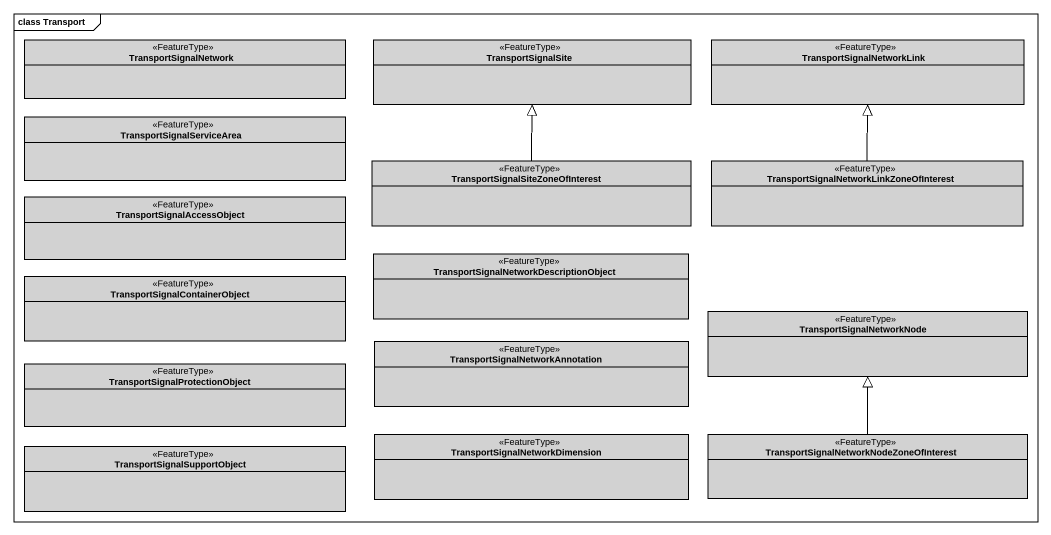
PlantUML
@startuml
mainframe class Transport
hide circle
hide empty members
class TransportSignalNetwork <<FeatureType>> #D3D3D3
class TransportSignalSite <<FeatureType>> #D3D3D3
class TransportSignalNetworkLink <<FeatureType>> #D3D3D3
class TransportSignalServiceArea <<FeatureType>> #D3D3D3
class "TransportSignalSiteZoneOfInterest" as TransportSignalSiteZoneOfInt <<FeatureType>> #D2D2D2
class "TransportSignalNetworkLinkZoneOfInterest" as TransportSignalNetworkLinkZo <<FeatureType>> #D2D2D2
class TransportSignalAccessObject <<FeatureType>> #D2D2D2
class "TransportSignalContainerObject" as TransportSignalContainerObje <<FeatureType>> #D2D2D2
class "TransportSignalNetworkDescriptionObject" as TransportSignalNetworkDescri <<FeatureType>> #D2D2D2
class TransportSignalNetworkNode <<FeatureType>> #D2D2D2
class "TransportSignalProtectionObject" as TransportSignalProtectionObj <<FeatureType>> #D2D2D2
class "TransportSignalNetworkAnnotation" as TransportSignalNetworkAnnota <<FeatureType>> #D2D2D2
class "TransportSignalNetworkDimension" as TransportSignalNetworkDimens <<FeatureType>> #D2D2D2
class "TransportSignalNetworkNodeZoneOfInterest" as TransportSignalNetworkNodeZo <<FeatureType>> #D2D2D2
class TransportSignalSupportObject <<FeatureType>> #D2D2D2
TransportSignalSiteZoneOfInt -up-|> TransportSignalSite
TransportSignalNetworkLinkZo -up-|> TransportSignalNetworkLink
TransportSignalNetworkNodeZo -up-|> TransportSignalNetworkNode
@enduml
